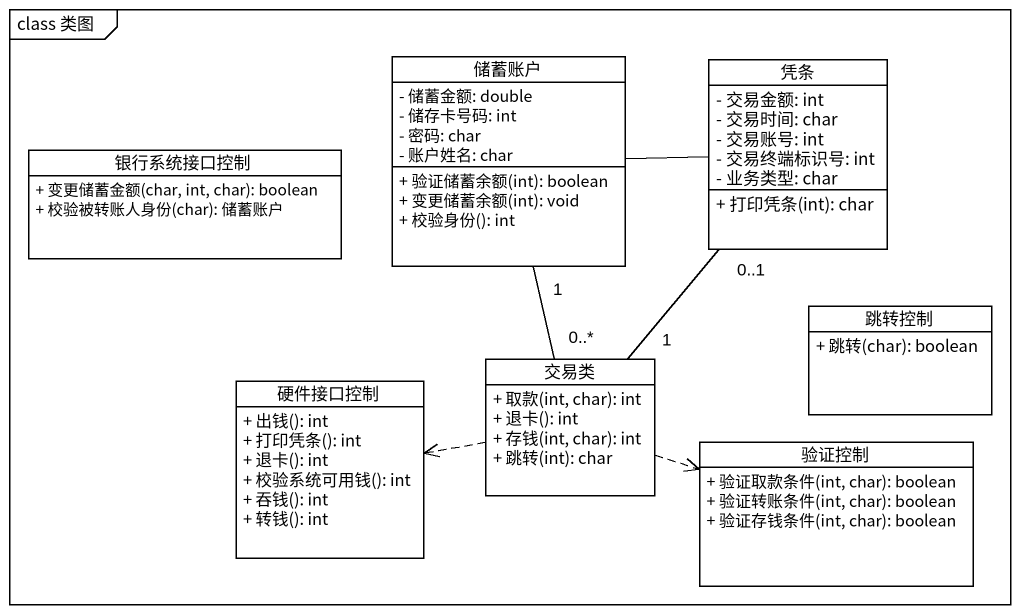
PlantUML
@startuml
mainframe class 类图
hide circle
hide empty members
skinparam classAttributeIconSize 0
class 储蓄账户 {
  - 储蓄金额: double
  - 储存卡号码: int
  - 密码: char
  - 账户姓名: char
  + 验证储蓄余额(int): boolean
  + 变更储蓄余额(int): void
  + 校验身份(): int
}
class 凭条 {
  - 交易金额: int
  - 交易时间: char
  - 交易账号: int
  - 交易终端标识号: int
  - 业务类型: char
  + 打印凭条(int): char
}
class 银行系统接口控制 {
  + 变更储蓄金额(char, int, char): boolean
  + 校验被转账人身份(char): 储蓄账户
}
class 跳转控制 {
  + 跳转(char): boolean
}
class 硬件接口控制 {
  + 出钱(): int
  + 打印凭条(): int
  + 退卡(): int
  + 校验系统可用钱(): int
  + 吞钱(): int
  + 转钱(): int
}
class 交易类 {
  + 取款(int, char): int
  + 退卡(): int
  + 存钱(int, char): int
  + 跳转(int): char
}
class 验证控制 {
  + 验证取款条件(int, char): boolean
  + 验证转账条件(int, char): boolean
  + 验证存钱条件(int, char): boolean
}
储蓄账户 -right- 凭条
凭条 "0..1" -- "1" 交易类
交易类 "0..*" -up- "1" 储蓄账户
交易类 .left.> 硬件接口控制
交易类 .right.> 验证控制
@enduml
